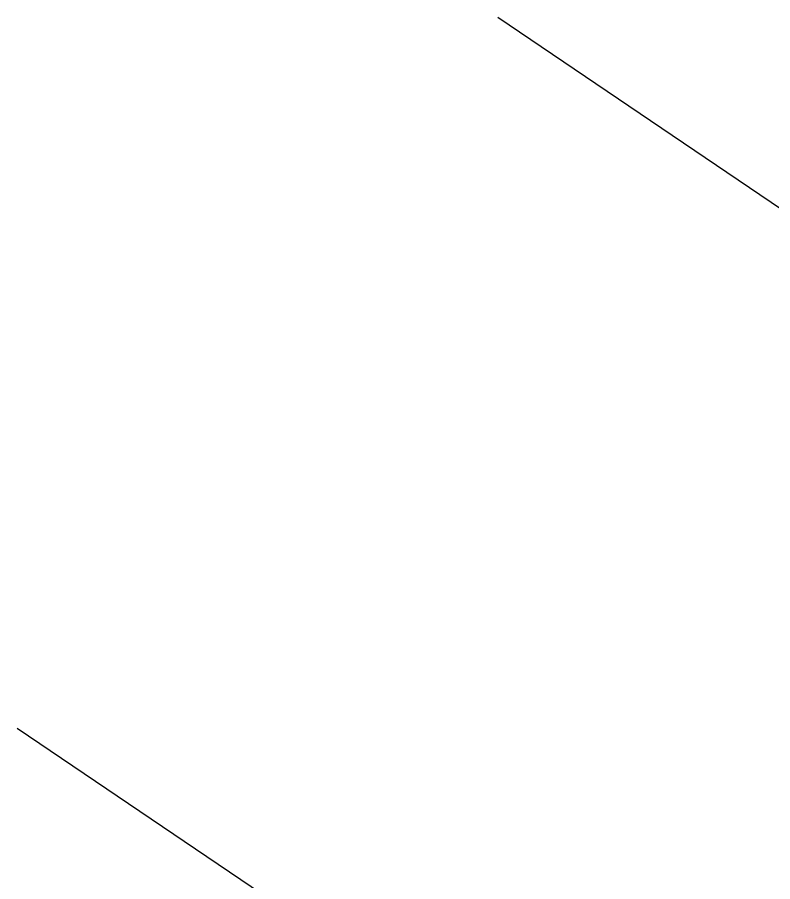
# Model space of a CAD drawing. Header units: millimetres. Extents: x -21000 to 567700, y 435000 to 850800.
# Drawn here: x 26590 to 33546, y 707680 to 715637 of the extents above; entities that cross this region are included whole.
import ezdxf
from ezdxf.xclip import XClip

# ---------------------------------------------------------------- set-up
doc = ezdxf.new("R2010")
doc.units = ezdxf.units.MM
doc.header["$LTSCALE"] = 700
doc.header["$XCLIPFRAME"] = 2
doc.linetypes.add('AB_Pbase$0$주차장기둥$0$CEN', pattern=[62, 60, -1, 0, -1])
doc.layers.get('0').update_dxf_attribs({"color": 2})
doc.layers.get('Defpoints').update_dxf_attribs({"color": 171})
for name, color, linetype in [('AB_Pbase$0$HAT', 8, 'Continuous'), ('AB_Pbase$0$주차장기둥$0$CEN_P', 244, 'AB_Pbase$0$주차장기둥$0$CEN'), ('p_구조전체평면도중심선$0$DIM', 7, 'Continuous'), ('p_구조전체평면도중심선$0$SDIM', 4, 'Continuous')]:
    doc.layers.add(name, color=color, linetype=linetype)
doc.styles.add('p_구조전체평면도중심선$0$도면기준$0$울릉도L', font='')
doc.styles.add('p_구조전체평면도중심선$0$돋움', font='')
doc.styles.get('p_구조전체평면도중심선$0$도면기준$0$울릉도L').set_extended_font_data('Dotum')
doc.styles.get('p_구조전체평면도중심선$0$돋움').set_extended_font_data('Dotum')
doc.dimstyles.new('p_구조전체평면도중심선$0$ADIM', dxfattribs={"dimscale": 700, "dimtxt": 3, "dimasz": 1.5, "dimexe": 1, "dimexo": 1, "dimgap": 1, "dimtad": 1, "dimdec": 0, "dimdsep": 46, "dimtxsty": 'p_구조전체평면도중심선$0$돋움', "dimblk1": 'p_구조전체평면도중심선$0$DOT', "dimblk2": 'p_구조전체평면도중심선$0$DOT', "dimsah": 1, "dimcen": 1, "dimdle": 1.5, "dimclrd": 7, "dimclre": 7, "dimclrt": 3, "dimadec": 0, "dimazin": 0, "dimtfac": 1, "dimtdec": 0, "dimtix": 1, "dimtmove": 2, "dimatfit": 3, "dimldrblk": 'p_구조전체평면도중심선$0$_Dot', "dimfxl": 1, "dimtvp": 1, "dimtolj": 1, "dimtzin": 0, "dimarcsym": 0})

# ---------------------------------------------------------------- blocks, each defined once
blk = doc.blocks.new('AB_Pbase$0$주차장기둥$0$cen 1bl 지하')
at = {"layer": 'AB_Pbase$0$주차장기둥$0$CEN_P', "color": 5}
for p, q in [((-8044, 19895), (40150.2, 15618.1)), ((-8742.4, 12025.9), (54343.3, 6427.5))]:
    blk.add_line(p, q, dxfattribs=at)
blk = doc.blocks.new('AB_Pbase$0$주차장기둥')
at = {"rotation": 1.99999810188403}
blk.add_blockref('AB_Pbase$0$주차장기둥$0$cen 1bl 지하', (-253925.8, 27513.9), dxfattribs=at)
blk = doc.blocks.new('AB_Pbase')
at = {"layer": 'AB_Pbase$0$HAT'}
h = blk.add_hatch(dxfattribs=at)
h.set_pattern_fill('NET', color=256, scale=15, angle=100)
h.paths.add_polyline_path([(36540.9, 707988.9), (36677.2, 707926.4), (39221.2, 713470.6), (39084.9, 713533.1)], flags=17)
h.paths.add_polyline_path([(36427, 707381), (36290.6, 707443.6), (33746.7, 701899.4), (33883, 701836.8)], flags=17)
edge = h.paths.add_edge_path()
edge.add_line((44631.6, 725621.3), (44767.9, 725558.7))
edge.add_line((44767.9, 725558.7), (42265.6, 720105.4))
edge.add_line((42265.6, 720105.4), (42129.3, 720168))
edge.add_line((42129.3, 720168), (44631.6, 725621.3))
edge.add_line((41879.1, 719622.6), (39335.1, 714078.4))
edge.add_line((39335.1, 714078.4), (39471.4, 714015.9))
edge.add_line((39471.4, 714015.9), (42015.4, 719560.1))
edge.add_line((33632.8, 701291.5), (31047.1, 695656.4))
edge.add_line((31047.1, 695656.4), (33496.4, 701354.1))
edge.add_line((33496.4, 701354.1), (30910.7, 695719))
at = {"rotation": 329.0000000345588}
blk.add_blockref('AB_Pbase$0$주차장기둥', (231892.5, 539971.5), dxfattribs=at)
blk = doc.blocks.new('p_구조전체평면도중심선$0$DOT')
at = {"layer": 'p_구조전체평면도중심선$0$SDIM', "color": 0, "linetype": 'ByBlock'}
blk.add_line((-0.5, 0), (-1, 0), dxfattribs=at)
at = {"layer": 'p_구조전체평면도중심선$0$SDIM', "color": 0, "linetype": 'ByBlock', "const_width": 0.5}
blk.add_lwpolyline([(-0.25, 0, 1), (0.25, 0, 1)], format="xyb", close=True, dxfattribs=at)
blk = doc.blocks.new('*D139')
at = {"layer": 'Defpoints', "color": 0, "transparency": 16777216}
for p in [(-4310.7, 25980.9), (2609.8, 21300.4), (-1816, 14756.5)]:
    blk.add_point(p, dxfattribs=at)
at = {"layer": 'p_구조전체평면도중심선$0$DIM', "color": 7, "lineweight": -2, "transparency": 16777216}
for p, q in [((2030, 21692.5), (-4890.5, 26373)), ((-8226.7, 20190.8), (-4820.5, 25227.1)), ((-2395.8, 15148.7), (-9316.3, 19829.2))]:
    blk.add_line(p, q, dxfattribs=at)
at = {"layer": 'p_구조전체평면도중심선$0$DIM', "color": 7, "lineweight": -2, "transparency": 16777216, "xscale": 910, "yscale": 910, "zscale": 910}
for p, rotation in [((-4310.7, 25980.9), 55.92862985295514), ((-8736.5, 19437), 235.9286298529551)]:
    blk.add_blockref('p_구조전체평면도중심선$0$DOT', p, dxfattribs=dict(at, rotation=rotation))
at = {"layer": 'p_구조전체평면도중심선$0$DIM', "color": 3, "transparency": 16777216, "insert": (-7916.3, 23650.9), "char_height": 1960, "attachment_point": 5, "rotation": 55.92863, "style": 'p_구조전체평면도중심선$0$도면기준$0$울릉도L'}
blk.add_mtext('\\A1;7900', dxfattribs=at)
blk = doc.blocks.new('p_구조전체평면도중심선$0$_Dot')
at = {"color": 0, "linetype": 'ByBlock', "lineweight": -2}
blk.add_line((-0.5, 0), (-1, 0), dxfattribs=at)
at = {"color": 0, "linetype": 'ByBlock', "const_width": 0.5}
blk.add_lwpolyline([(-0.25, 0, 1), (0.25, 0, 1)], format="xyb", close=True, dxfattribs=at)
blk = doc.blocks.new('*D140')
at = {"layer": 'Defpoints', "color": 0, "transparency": 16777216}
for p in [(32563.3, 90498.2), (44122.5, 82680.4), (-1816, 14756.5)]:
    blk.add_point(p, dxfattribs=at)
at = {"layer": 'p_구조전체평면도중심선$0$DIM', "color": 7, "lineweight": -2, "transparency": 16777216}
for p, q in [((43542.7, 83072.6), (31983.5, 90890.3)), ((-12865.4, 23328.1), (32053.5, 89744.4)), ((-2395.8, 15148.7), (-13955, 22966.4))]:
    blk.add_line(p, q, dxfattribs=at)
at = {"layer": 'p_구조전체평면도중심선$0$DIM', "color": 7, "lineweight": -2, "transparency": 16777216, "xscale": 910, "yscale": 910, "zscale": 910}
for p, rotation in [((32563.3, 90498.2), 55.92862985296969), ((-13375.2, 22574.3), 235.9286298529697)]:
    blk.add_blockref('p_구조전체평면도중심선$0$DOT', p, dxfattribs=dict(at, rotation=rotation))
at = {"layer": 'p_구조전체평면도중심선$0$DIM', "color": 3, "transparency": 16777216, "insert": (8201.3, 57478.1), "char_height": 1960, "attachment_point": 5, "rotation": 55.92863, "style": 'p_구조전체평면도중심선$0$도면기준$0$울릉도L'}
blk.add_mtext('\\A1;82000', dxfattribs=at)
blk = doc.blocks.new('p_구조전체평면도중심선')
at = {"layer": 'p_구조전체평면도중심선$0$DIM'}
for p2, distance, picture, middle in [((44122.5, 82680.4), 13954.7, '*D140', (8201.3, 57478.1)), ((2609.8, 21300.4), 8354.7, '*D139', (-7916.3, 23650.9))]:
    dim = blk.add_aligned_dim(p1=(-1816, 14756.5), p2=p2, distance=distance, dimstyle='p_구조전체평면도중심선$0$ADIM', override={"dimtxt": 2.8, "dimasz": 1.3, "dimtxsty": 'p_구조전체평면도중심선$0$도면기준$0$울릉도L'}, dxfattribs=at)
    dim.commit()
    dim.dimension.update_dxf_attribs({"geometry": picture, "text_midpoint": middle})

msp = doc.modelspace()

# ---------------------------------------------------------------- block references
ref = msp.add_blockref('AB_Pbase', (0, 0))
XClip(ref).set_block_clipping_path([(-0.000000015, 445500.0000000148), (493845.7187941075, 839949.3912975936)])

# ---------------------------------------------------------------- next in the draw order: block references
msp.add_blockref('p_구조전체평면도중심선', (28406.3, 694336.9))

doc.saveas('drawing.dxf')
